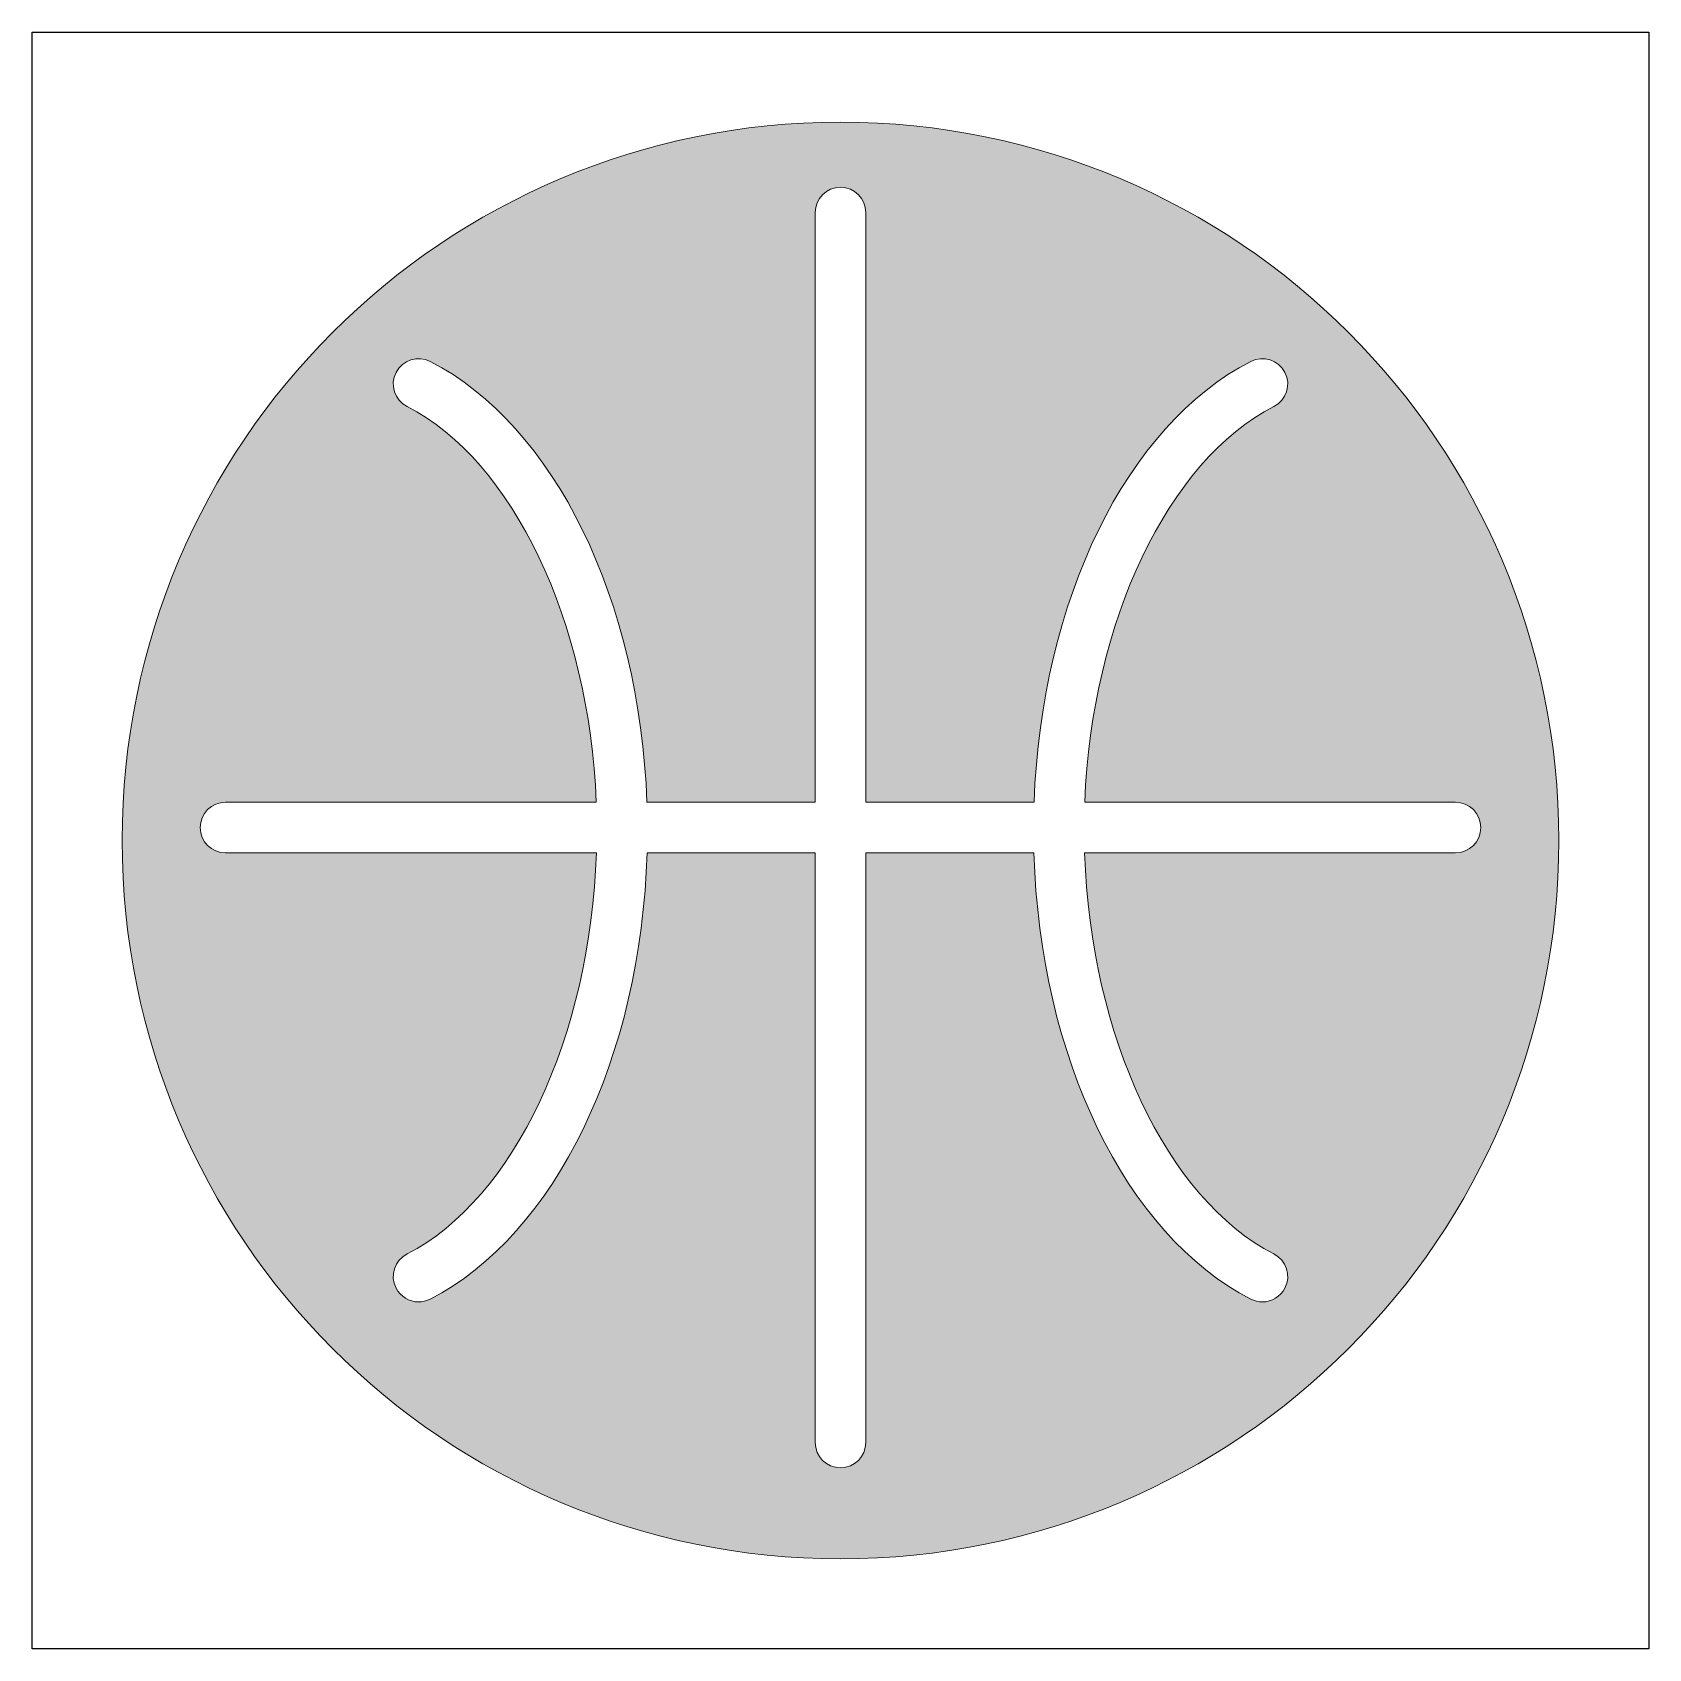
# Model space of a CAD drawing. Header units: inches. Extents: x 0 to 114, y 0 to 114.
import ezdxf

# ---------------------------------------------------------------- set-up
doc = ezdxf.new("R2010")
doc.units = ezdxf.units.IN
doc.header["$MEASUREMENT"] = 0
doc.layers.add('Image Background', color=7, linetype='Continuous')
doc.layers.add('Layer 1', color=7, linetype='Continuous')
picture_1 = doc.add_image_def('image1.png', size_in_pixel=(1350, 1350))

msp = doc.modelspace()

# ---------------------------------------------------------------- hatches: boundary and pattern name
at = {"layer": 'Layer 1', "true_color": 0x262261}
h = msp.add_hatch(color=179, dxfattribs=at)
h.dxf.hatch_style = 2
edge = h.paths.add_edge_path()
edge.add_spline(control_points=[(57.15, 107.95), (29.09, 107.95), (6.35, 85.21), (6.35, 57.15), (6.35, 29.09), (29.09, 6.35), (57.15, 6.35), (85.21, 6.35), (107.95, 29.09), (107.95, 57.15), (107.95, 85.21), (85.21, 107.95), (57.15, 107.95)], knot_values=[0, 0, 0, 0, 1, 1, 1, 2, 2, 2, 3, 3, 3, 4, 4, 4, 4], degree=3, periodic=1)
edge = h.paths.add_edge_path()
edge.add_spline(control_points=[(100.63, 56.27), (100.63, 56.27), (74.41, 56.27), (74.41, 56.27), (74.83, 43.33), (80.21, 31.81), (87.8, 27.91), (88.68, 27.46), (89.03, 26.38), (88.58, 25.5), (88.26, 24.88), (87.63, 24.52), (86.98, 24.52), (86.71, 24.52), (86.43, 24.59), (86.16, 24.72), (77.3, 29.27), (71.25, 41.83), (70.83, 56.27), (70.83, 56.27), (58.94, 56.27), (58.94, 56.27), (58.94, 56.27), (58.94, 14.58), (58.94, 14.58), (58.94, 13.59), (58.14, 12.79), (57.15, 12.79), (56.16, 12.79), (55.36, 13.59), (55.36, 14.58), (55.36, 14.58), (55.36, 56.27), (55.36, 56.27), (55.36, 56.27), (43.47, 56.27), (43.47, 56.27), (43.05, 41.83), (37, 29.27), (28.14, 24.72), (27.88, 24.59), (27.6, 24.52), (27.32, 24.52), (26.67, 24.52), (26.04, 24.88), (25.72, 25.5), (25.27, 26.38), (25.62, 27.46), (26.5, 27.91), (34.09, 31.81), (39.47, 43.33), (39.89, 56.27), (39.89, 56.27), (13.67, 56.27), (13.67, 56.27), (12.68, 56.27), (11.87, 57.07), (11.87, 58.06), (11.87, 59.05), (12.68, 59.86), (13.67, 59.86), (13.67, 59.86), (39.88, 59.86), (39.88, 59.86), (39.37, 72.64), (34.02, 83.98), (26.5, 87.84), (25.62, 88.29), (25.27, 89.37), (25.72, 90.25), (26.18, 91.13), (27.26, 91.48), (28.14, 91.03), (36.93, 86.51), (42.95, 74.14), (43.46, 59.86), (43.46, 59.86), (55.36, 59.86), (55.36, 59.86), (55.36, 59.86), (55.36, 101.55), (55.36, 101.55), (55.36, 102.54), (56.16, 103.34), (57.15, 103.34), (58.14, 103.34), (58.94, 102.54), (58.94, 101.55), (58.94, 101.55), (58.94, 59.86), (58.94, 59.86), (58.94, 59.86), (70.84, 59.86), (70.84, 59.86), (71.35, 74.14), (77.37, 86.51), (86.16, 91.03), (87.04, 91.48), (88.12, 91.13), (88.58, 90.25), (89.03, 89.37), (88.68, 88.29), (87.8, 87.84), (80.28, 83.98), (74.93, 72.64), (74.42, 59.86), (74.42, 59.86), (100.63, 59.86), (100.63, 59.86), (101.62, 59.86), (102.43, 59.05), (102.43, 58.06), (102.43, 57.07), (101.62, 56.27), (100.63, 56.27)], knot_values=[0, 0, 0, 0, 1, 1, 1, 2, 2, 2, 3, 3, 3, 4, 4, 4, 5, 5, 5, 6, 6, 6, 7, 7, 7, 8, 8, 8, 9, 9, 9, 10, 10, 10, 11, 11, 11, 12, 12, 12, 13, 13, 13, 14, 14, 14, 15, 15, 15, 16, 16, 16, 17, 17, 17, 18, 18, 18, 19, 19, 19, 20, 20, 20, 21, 21, 21, 22, 22, 22, 23, 23, 23, 24, 24, 24, 25, 25, 25, 26, 26, 26, 27, 27, 27, 28, 28, 28, 29, 29, 29, 30, 30, 30, 31, 31, 31, 32, 32, 32, 33, 33, 33, 34, 34, 34, 35, 35, 35, 36, 36, 36, 37, 37, 37, 38, 38, 38, 38], degree=3, periodic=1)

# ---------------------------------------------------------------- linework, layer by layer
at = {"layer": 'Layer 1', "lineweight": 0}
for points, knots in [([(57.15, 107.95), (29.09, 107.95), (6.35, 85.21), (6.35, 57.15), (6.35, 29.09), (29.09, 6.35), (57.15, 6.35), (85.21, 6.35), (107.95, 29.09), (107.95, 57.15), (107.95, 85.21), (85.21, 107.95), (57.15, 107.95)], [0, 0, 0, 0, 1, 1, 1, 2, 2, 2, 3, 3, 3, 4, 4, 4, 4]), ([(100.63, 56.27), (100.63, 56.27), (74.41, 56.27), (74.41, 56.27), (74.83, 43.33), (80.21, 31.81), (87.8, 27.91), (88.68, 27.46), (89.03, 26.38), (88.58, 25.5), (88.26, 24.88), (87.63, 24.52), (86.98, 24.52), (86.71, 24.52), (86.43, 24.59), (86.16, 24.72), (77.3, 29.27), (71.25, 41.83), (70.83, 56.27), (70.83, 56.27), (58.94, 56.27), (58.94, 56.27), (58.94, 56.27), (58.94, 14.58), (58.94, 14.58), (58.94, 13.59), (58.14, 12.79), (57.15, 12.79), (56.16, 12.79), (55.36, 13.59), (55.36, 14.58), (55.36, 14.58), (55.36, 56.27), (55.36, 56.27), (55.36, 56.27), (43.47, 56.27), (43.47, 56.27), (43.05, 41.83), (37, 29.27), (28.14, 24.72), (27.88, 24.59), (27.6, 24.52), (27.32, 24.52), (26.67, 24.52), (26.04, 24.88), (25.72, 25.5), (25.27, 26.38), (25.62, 27.46), (26.5, 27.91), (34.09, 31.81), (39.47, 43.33), (39.89, 56.27), (39.89, 56.27), (13.67, 56.27), (13.67, 56.27), (12.68, 56.27), (11.87, 57.07), (11.87, 58.06), (11.87, 59.05), (12.68, 59.86), (13.67, 59.86), (13.67, 59.86), (39.88, 59.86), (39.88, 59.86), (39.37, 72.64), (34.02, 83.98), (26.5, 87.84), (25.62, 88.29), (25.27, 89.37), (25.72, 90.25), (26.18, 91.13), (27.26, 91.48), (28.14, 91.03), (36.93, 86.51), (42.95, 74.14), (43.46, 59.86), (43.46, 59.86), (55.36, 59.86), (55.36, 59.86), (55.36, 59.86), (55.36, 101.55), (55.36, 101.55), (55.36, 102.54), (56.16, 103.34), (57.15, 103.34), (58.14, 103.34), (58.94, 102.54), (58.94, 101.55), (58.94, 101.55), (58.94, 59.86), (58.94, 59.86), (58.94, 59.86), (70.84, 59.86), (70.84, 59.86), (71.35, 74.14), (77.37, 86.51), (86.16, 91.03), (87.04, 91.48), (88.12, 91.13), (88.58, 90.25), (89.03, 89.37), (88.68, 88.29), (87.8, 87.84), (80.28, 83.98), (74.93, 72.64), (74.42, 59.86), (74.42, 59.86), (100.63, 59.86), (100.63, 59.86), (101.62, 59.86), (102.43, 59.05), (102.43, 58.06), (102.43, 57.07), (101.62, 56.27), (100.63, 56.27)], [0, 0, 0, 0, 1, 1, 1, 2, 2, 2, 3, 3, 3, 4, 4, 4, 5, 5, 5, 6, 6, 6, 7, 7, 7, 8, 8, 8, 9, 9, 9, 10, 10, 10, 11, 11, 11, 12, 12, 12, 13, 13, 13, 14, 14, 14, 15, 15, 15, 16, 16, 16, 17, 17, 17, 18, 18, 18, 19, 19, 19, 20, 20, 20, 21, 21, 21, 22, 22, 22, 23, 23, 23, 24, 24, 24, 25, 25, 25, 26, 26, 26, 27, 27, 27, 28, 28, 28, 29, 29, 29, 30, 30, 30, 31, 31, 31, 32, 32, 32, 33, 33, 33, 34, 34, 34, 35, 35, 35, 36, 36, 36, 37, 37, 37, 38, 38, 38, 38])]:
    msp.add_open_spline(points, degree=3, knots=knots, dxfattribs=at)

# ---------------------------------------------------------------- pictures from other files: only their frames are drawn
at = {"layer": 'Image Background'}
image = msp.add_image(picture_1, insert=(0, 0), size_in_units=(114.3, 114.3), dxfattribs=at)

doc.saveas('drawing.dxf')
